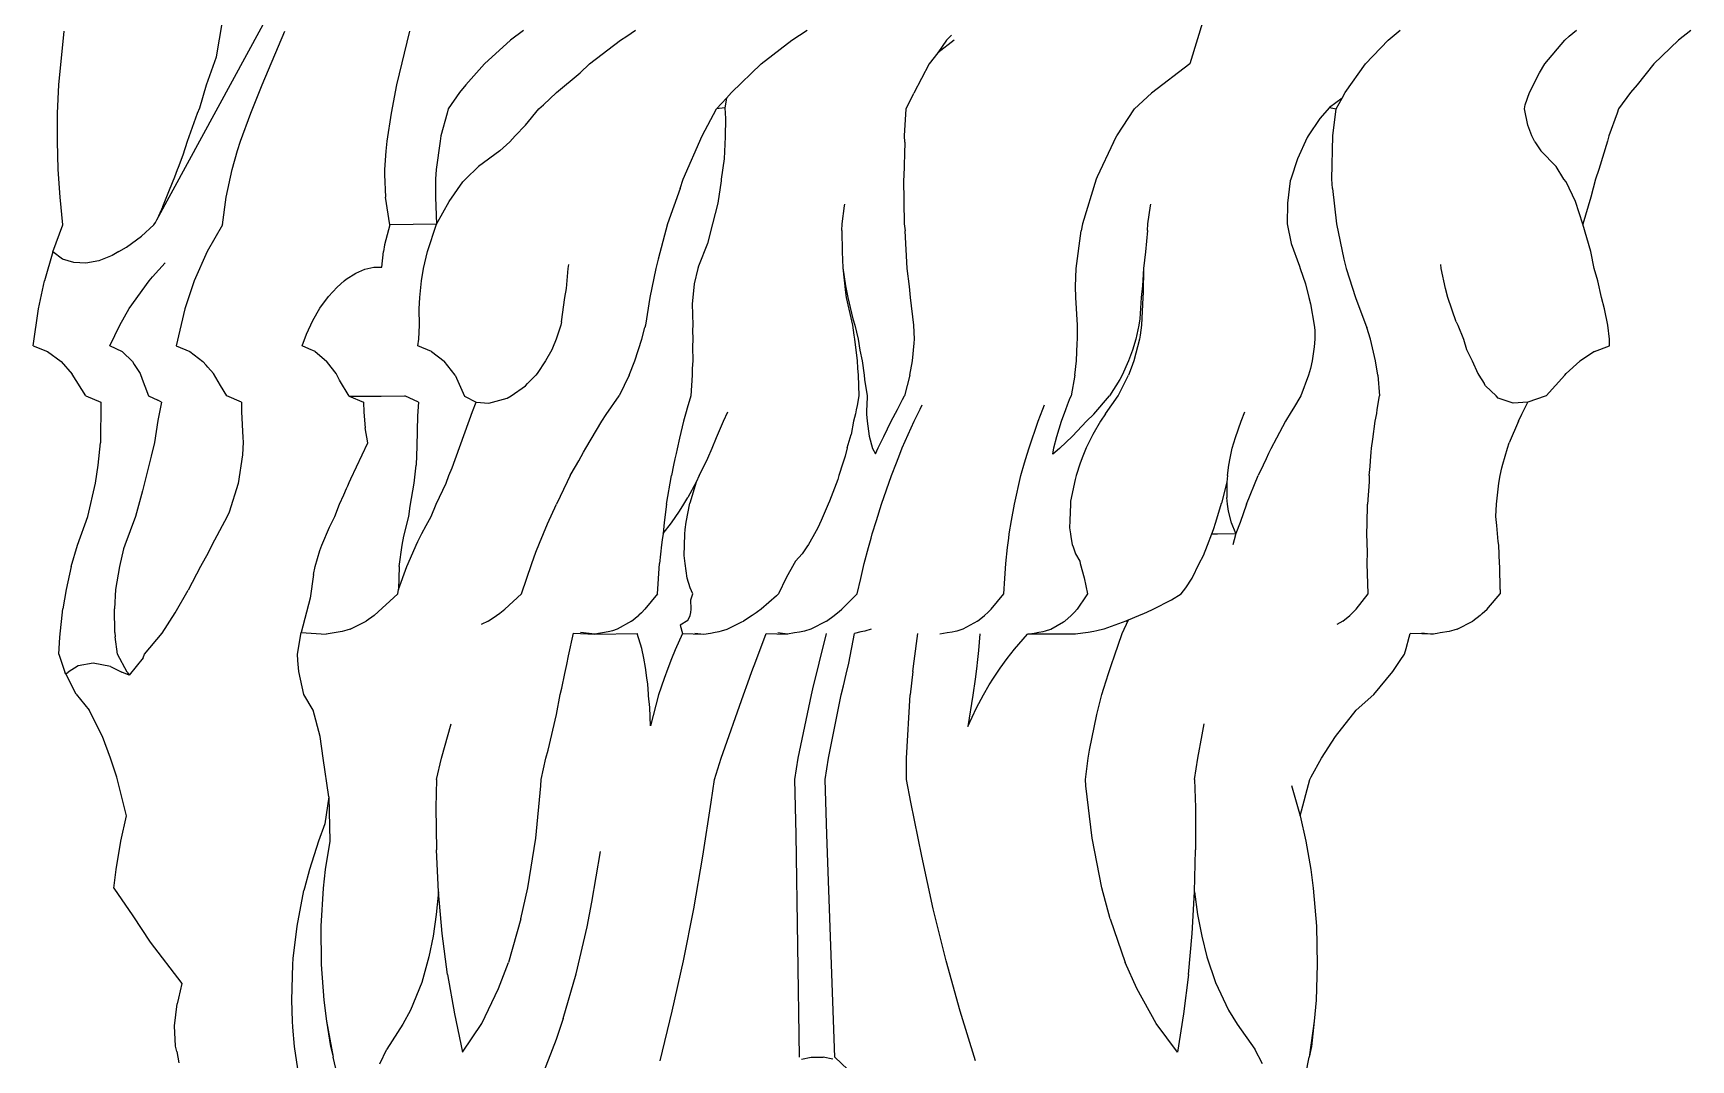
# Model space of a CAD drawing. Extents: x -1563 to 1637, y -685 to 815.
# Drawn here: x -1163.3 to -1078.6, y -58.3 to -5.8 of the extents above; entities that cross this region are included whole.
import ezdxf

# ---------------------------------------------------------------- set-up
doc = ezdxf.new("R2010")
doc.units = 0
doc.header["$MEASUREMENT"] = 0
doc.layers.get('0').update_dxf_attribs({"linetype": 'CONTINUOUS'})

msp = doc.modelspace()

# ---------------------------------------------------------------- linework, layer by layer
at = {"color": 22}
for p, q in [((-1101.8, 0.547), (-1104.249, -7.395)), ((-1157.023, -15.362), (-1150.849, -4.029)), ((-1153.974, -7.045), (-1153.528, -4.439)), ((-1162.027, -8.475), (-1161.762, -5.724)), ((-1151.642, -8.475), (-1150.484, -5.724)), ((-1144.106, -5.724), (-1144.778, -8.475)), ((-1138.29, -5.702), (-1138.946, -6.182)), ((-1133.013, -5.983), (-1132.566, -5.68)), ((-1124.575, -6.182), (-1123.789, -5.68)), ((-1094.106, -6.182), (-1093.492, -5.68)), ((-1084.857, -5.983), (-1084.496, -5.68)), ((-1078.646, -5.702), (-1079.271, -6.182)), ((-1138.946, -6.182), (-1140.289, -7.395)), ((-1134.908, -7.395), (-1133.325, -6.182)), ((-1133.325, -6.182), (-1133.013, -5.983)), ((-1126.138, -7.395), (-1124.575, -6.182)), ((-1116.67, -6.182), (-1117.125, -6.829)), ((-1116.281, -6.182), (-1117.125, -6.829)), ((-1116.429, -5.936), (-1116.67, -6.182)), ((-1095.261, -7.395), (-1094.106, -6.182)), ((-1086.105, -7.395), (-1085.078, -6.182)), ((-1085.078, -6.182), (-1084.857, -5.983)), ((-1079.271, -6.182), (-1080.53, -7.395)), ((-1154.48, -8.475), (-1153.974, -7.045)), ((-1140.289, -7.395), (-1141.233, -8.475)), ((-1135.4, -7.856), (-1134.908, -7.395)), ((-1127.667, -8.87), (-1126.138, -7.395)), ((-1117.563, -7.395), (-1118.348, -8.889)), ((-1117.125, -6.829), (-1117.563, -7.395)), ((-1104.249, -7.395), (-1106.203, -8.889)), ((-1096.307, -8.87), (-1095.261, -7.395)), ((-1086.386, -7.856), (-1086.105, -7.395)), ((-1080.53, -7.395), (-1081.392, -8.475)), ((-1136.601, -8.87), (-1135.4, -7.856)), ((-1086.881, -8.87), (-1086.386, -7.856)), ((-1162.089, -9.91), (-1162.027, -8.475)), ((-1154.831, -9.638), (-1154.48, -8.475)), ((-1152.22, -9.91), (-1151.642, -8.475)), ((-1144.778, -8.475), (-1145.05, -9.91)), ((-1141.557, -8.87), (-1142.134, -9.7)), ((-1141.233, -8.475), (-1141.557, -8.87)), ((-1137.258, -9.491), (-1136.601, -8.87)), ((-1128.429, -9.7), (-1127.92, -9.151)), ((-1127.92, -9.151), (-1128.004, -9.654)), ((-1127.92, -9.151), (-1127.667, -8.87)), ((-1118.733, -9.7), (-1118.348, -8.889)), ((-1107.077, -9.7), (-1106.203, -8.889)), ((-1096.469, -9.151), (-1097.112, -9.624)), ((-1096.767, -9.7), (-1096.469, -9.151)), ((-1096.469, -9.151), (-1096.307, -8.87)), ((-1087.104, -9.491), (-1086.881, -8.87)), ((-1081.73, -8.87), (-1082.336, -9.7)), ((-1081.392, -8.475), (-1081.73, -8.87)), ((-1162.1, -11.35), (-1162.089, -9.91)), ((-1155.448, -11.35), (-1154.937, -9.91)), ((-1154.937, -9.91), (-1154.831, -9.638)), ((-1152.747, -11.35), (-1152.22, -9.91)), ((-1145.05, -9.91), (-1145.271, -11.35)), ((-1142.196, -9.91), (-1142.504, -11.083)), ((-1142.134, -9.7), (-1142.196, -9.91)), ((-1138.179, -10.529), (-1137.51, -9.7)), ((-1137.51, -9.7), (-1137.258, -9.491)), ((-1129.161, -11.083), (-1128.429, -9.7)), ((-1128.004, -9.654), (-1128.429, -9.7)), ((-1128.004, -9.654), (-1127.963, -10.199)), ((-1118.817, -11.083), (-1118.733, -9.7)), ((-1107.968, -11.083), (-1107.077, -9.7)), ((-1097.112, -9.624), (-1097.608, -10.199)), ((-1097.112, -9.624), (-1096.767, -9.7)), ((-1096.934, -11.083), (-1096.767, -9.7)), ((-1087.148, -9.7), (-1087.104, -9.491)), ((-1086.982, -10.529), (-1087.148, -9.7)), ((-1082.404, -9.91), (-1082.832, -11.083)), ((-1082.336, -9.7), (-1082.404, -9.91)), ((-1138.722, -11.083), (-1138.179, -10.529)), ((-1127.963, -10.199), (-1127.977, -11.126)), ((-1097.608, -10.199), (-1098.203, -11.083)), ((-1086.771, -11.083), (-1086.982, -10.529)), ((-1162.058, -12.789), (-1162.1, -11.35)), ((-1155.671, -12.05), (-1155.448, -11.35)), ((-1153.174, -12.789), (-1152.903, -11.824)), ((-1152.903, -11.824), (-1152.747, -11.35)), ((-1145.33, -11.852), (-1145.384, -12.789)), ((-1145.271, -11.35), (-1145.33, -11.852)), ((-1142.549, -11.35), (-1142.742, -12.789)), ((-1142.504, -11.083), (-1142.549, -11.35)), ((-1139.498, -11.842), (-1140.589, -12.635)), ((-1138.994, -11.389), (-1139.498, -11.842)), ((-1138.994, -11.389), (-1138.722, -11.083)), ((-1130.122, -13.283), (-1129.161, -11.083)), ((-1127.977, -11.126), (-1128.031, -12.249)), ((-1118.806, -11.402), (-1118.86, -13.168)), ((-1118.806, -11.402), (-1118.817, -11.083)), ((-1108.142, -11.402), (-1108.981, -13.168)), ((-1108.142, -11.402), (-1107.968, -11.083)), ((-1098.253, -11.17), (-1098.736, -12.249)), ((-1098.203, -11.083), (-1098.253, -11.17)), ((-1096.994, -13.283), (-1096.934, -11.083)), ((-1086.625, -11.389), (-1086.771, -11.083)), ((-1086.625, -11.389), (-1086.304, -11.842)), ((-1086.304, -11.842), (-1085.525, -12.635)), ((-1082.905, -11.35), (-1083.352, -12.789)), ((-1082.832, -11.083), (-1082.905, -11.35)), ((-1155.965, -12.789), (-1155.921, -12.679)), ((-1155.921, -12.679), (-1155.671, -12.05)), ((-1141.252, -13.283), (-1140.589, -12.635)), ((-1128.031, -12.249), (-1128.192, -13.283)), ((-1098.736, -12.249), (-1099.086, -13.283)), ((-1085.129, -13.283), (-1085.525, -12.635)), ((-1161.964, -14.218), (-1162.058, -12.789)), ((-1156.375, -13.83), (-1156.102, -13.17)), ((-1156.102, -13.17), (-1155.965, -12.789)), ((-1153.477, -14.218), (-1153.174, -12.789)), ((-1145.384, -12.789), (-1145.39, -13.049)), ((-1145.39, -13.049), (-1145.337, -14.218)), ((-1142.742, -12.789), (-1142.791, -13.283)), ((-1142.791, -13.283), (-1142.791, -14.218)), ((-1142.091, -14.439), (-1141.391, -13.434)), ((-1141.391, -13.434), (-1141.252, -13.283)), ((-1130.281, -13.763), (-1130.122, -13.283)), ((-1128.197, -13.383), (-1128.366, -14.518)), ((-1128.192, -13.283), (-1128.197, -13.383)), ((-1118.86, -13.168), (-1118.87, -13.283)), ((-1118.87, -13.283), (-1118.833, -15.565)), ((-1109.028, -13.283), (-1109.724, -15.565)), ((-1108.981, -13.168), (-1109.028, -13.283)), ((-1099.109, -13.383), (-1099.253, -14.518)), ((-1099.086, -13.283), (-1099.109, -13.383)), ((-1096.956, -13.763), (-1096.994, -13.283)), ((-1085.021, -13.434), (-1085.129, -13.283)), ((-1084.542, -14.439), (-1085.021, -13.434)), ((-1083.525, -13.283), (-1083.758, -14.218)), ((-1083.352, -12.789), (-1083.525, -13.283)), ((-1161.819, -15.631), (-1161.964, -14.218)), ((-1156.709, -14.683), (-1156.548, -14.254)), ((-1156.548, -14.254), (-1156.375, -13.83)), ((-1153.663, -15.631), (-1153.477, -14.218)), ((-1145.123, -15.631), (-1145.337, -14.218)), ((-1142.791, -14.218), (-1142.726, -15.587)), ((-1130.281, -13.763), (-1130.93, -15.565)), ((-1096.956, -13.763), (-1096.758, -15.565)), ((-1083.758, -14.218), (-1084.163, -15.587)), ((-1156.709, -14.683), (-1157.023, -15.362)), ((-1142.726, -15.587), (-1142.091, -14.439)), ((-1128.366, -14.518), (-1128.627, -15.581)), ((-1122.007, -15.565), (-1121.889, -14.648)), ((-1121.889, -14.648), (-1121.878, -14.564)), ((-1106.392, -15.565), (-1106.255, -14.648)), ((-1106.255, -14.648), (-1106.243, -14.564)), ((-1099.253, -14.518), (-1099.271, -15.581)), ((-1084.163, -15.587), (-1084.542, -14.439)), ((-1162.338, -17.009), (-1161.819, -15.631)), ((-1157.799, -16.197), (-1157.169, -15.631)), ((-1157.169, -15.631), (-1157.086, -15.5)), ((-1157.086, -15.5), (-1157.023, -15.362)), ((-1153.663, -15.631), (-1154.442, -16.989)), ((-1145.123, -15.631), (-1145.385, -16.65)), ((-1142.726, -15.587), (-1145.123, -15.631)), ((-1143.188, -16.989), (-1142.726, -15.587)), ((-1130.93, -15.565), (-1131.4, -17.373)), ((-1128.627, -15.581), (-1128.887, -16.571)), ((-1122.018, -15.92), (-1122.007, -15.565)), ((-1122.018, -15.92), (-1122.001, -17.005)), ((-1118.833, -15.565), (-1118.791, -15.924)), ((-1118.688, -17.848), (-1118.791, -15.924)), ((-1110.049, -17.848), (-1109.795, -15.924)), ((-1109.724, -15.565), (-1109.795, -15.924)), ((-1106.408, -15.92), (-1106.506, -17.005)), ((-1106.408, -15.92), (-1106.392, -15.565)), ((-1099.271, -15.581), (-1099.062, -16.571)), ((-1096.758, -15.565), (-1096.377, -17.373)), ((-1083.753, -16.989), (-1084.163, -15.587)), ((-1158.968, -16.989), (-1158.567, -16.762)), ((-1158.567, -16.762), (-1157.799, -16.197)), ((-1145.385, -16.65), (-1145.447, -16.989)), ((-1128.887, -16.571), (-1129.354, -17.734)), ((-1099.062, -16.571), (-1098.635, -17.734)), ((-1162.338, -17.009), (-1162.761, -18.49)), ((-1161.838, -17.371), (-1162.338, -17.009)), ((-1161.268, -17.553), (-1161.838, -17.371)), ((-1160.649, -17.585), (-1161.268, -17.553)), ((-1159.988, -17.462), (-1160.649, -17.585)), ((-1159.298, -17.186), (-1159.988, -17.462)), ((-1158.968, -16.989), (-1159.298, -17.186)), ((-1157.251, -18.28), (-1156.604, -17.558)), ((-1154.442, -16.989), (-1155.113, -18.49)), ((-1146.392, -17.888), (-1145.943, -17.784)), ((-1145.943, -17.784), (-1145.523, -17.785)), ((-1145.523, -17.785), (-1145.447, -16.989)), ((-1143.398, -17.848), (-1143.188, -16.989)), ((-1136.004, -17.848), (-1135.97, -17.645)), ((-1131.4, -17.373), (-1131.535, -17.848)), ((-1129.354, -17.734), (-1129.389, -17.848)), ((-1122.001, -17.005), (-1121.968, -17.816)), ((-1106.506, -17.005), (-1106.613, -17.848)), ((-1098.635, -17.734), (-1098.605, -17.848)), ((-1096.377, -17.373), (-1096.262, -17.848)), ((-1091.401, -17.848), (-1091.425, -17.645)), ((-1083.577, -17.848), (-1083.753, -16.989)), ((-1163.067, -19.911), (-1162.761, -18.49)), ((-1158.428, -19.893), (-1157.418, -18.49)), ((-1157.418, -18.49), (-1157.251, -18.28)), ((-1155.113, -18.49), (-1155.597, -19.911)), ((-1147.804, -18.804), (-1147.447, -18.49)), ((-1147.447, -18.49), (-1147.341, -18.402)), ((-1147.341, -18.402), (-1146.86, -18.096)), ((-1146.86, -18.096), (-1146.392, -17.888)), ((-1143.582, -19.331), (-1143.503, -18.49)), ((-1143.503, -18.49), (-1143.398, -17.848)), ((-1136.097, -18.879), (-1136.004, -17.848)), ((-1131.535, -17.848), (-1131.834, -19.331)), ((-1129.389, -17.848), (-1129.563, -18.643)), ((-1121.968, -17.816), (-1121.835, -18.746)), ((-1121.968, -17.816), (-1121.841, -19.076)), ((-1118.558, -18.776), (-1118.688, -17.848)), ((-1110.087, -18.776), (-1110.049, -17.848)), ((-1106.613, -17.848), (-1106.668, -18.746)), ((-1106.613, -17.848), (-1106.629, -19.076)), ((-1098.605, -17.848), (-1098.327, -18.643)), ((-1096.262, -17.848), (-1095.774, -19.331)), ((-1091.189, -18.879), (-1091.401, -17.848)), ((-1083.39, -18.49), (-1083.577, -17.848)), ((-1083.206, -19.331), (-1083.39, -18.49)), ((-1148.696, -19.887), (-1148.251, -19.294)), ((-1148.251, -19.294), (-1147.804, -18.804)), ((-1143.613, -19.911), (-1143.582, -19.331)), ((-1136.339, -20.58), (-1136.174, -19.331)), ((-1136.174, -19.331), (-1136.097, -18.879)), ((-1131.834, -19.331), (-1132.059, -20.752)), ((-1129.642, -19.331), (-1129.666, -19.654)), ((-1129.563, -18.643), (-1129.642, -19.331)), ((-1121.841, -19.076), (-1121.797, -19.331)), ((-1121.835, -18.746), (-1121.72, -19.331)), ((-1121.797, -19.331), (-1121.487, -20.752)), ((-1121.72, -19.331), (-1121.456, -20.433)), ((-1118.514, -19.331), (-1118.558, -18.776)), ((-1118.337, -20.752), (-1118.514, -19.331)), ((-1110.075, -19.331), (-1110.087, -18.776)), ((-1109.979, -20.752), (-1110.075, -19.331)), ((-1106.733, -19.331), (-1106.806, -20.433)), ((-1106.668, -18.746), (-1106.733, -19.331)), ((-1106.652, -19.331), (-1106.715, -20.752)), ((-1106.629, -19.076), (-1106.652, -19.331)), ((-1098.327, -18.643), (-1098.165, -19.331)), ((-1098.165, -19.331), (-1098.074, -19.654)), ((-1095.774, -19.331), (-1095.245, -20.752)), ((-1091.054, -19.331), (-1091.189, -18.879)), ((-1090.629, -20.58), (-1091.054, -19.331)), ((-1083.053, -19.911), (-1083.206, -19.331)), ((-1163.341, -21.813), (-1163.067, -19.911)), ((-1158.908, -20.743), (-1158.428, -19.893)), ((-1155.597, -19.911), (-1156.042, -21.813)), ((-1149.045, -20.504), (-1148.696, -19.887)), ((-1143.599, -20.752), (-1143.613, -19.911)), ((-1129.666, -19.654), (-1129.639, -20.752)), ((-1098.074, -19.654), (-1097.887, -20.752)), ((-1082.892, -20.752), (-1083.053, -19.911)), ((-1159.43, -21.813), (-1158.908, -20.743)), ((-1149.37, -21.205), (-1149.045, -20.504)), ((-1143.643, -21.473), (-1143.599, -20.752)), ((-1136.384, -20.752), (-1136.623, -21.473)), ((-1136.339, -20.58), (-1136.384, -20.752)), ((-1132.241, -21.473), (-1132.088, -20.877)), ((-1132.059, -20.752), (-1132.088, -20.877)), ((-1129.639, -20.752), (-1129.652, -21.011)), ((-1129.652, -21.011), (-1129.639, -21.473)), ((-1121.487, -20.752), (-1121.414, -21.267)), ((-1121.456, -20.433), (-1121.359, -20.752)), ((-1121.359, -20.752), (-1121.195, -21.473)), ((-1118.313, -21.473), (-1118.337, -20.752)), ((-1109.987, -21.473), (-1109.979, -20.752)), ((-1106.849, -20.752), (-1107.004, -21.473)), ((-1106.806, -20.433), (-1106.849, -20.752)), ((-1106.715, -20.752), (-1106.779, -21.267)), ((-1097.887, -20.752), (-1097.864, -21.011)), ((-1097.864, -21.011), (-1097.861, -21.473)), ((-1095.245, -20.752), (-1095.208, -20.877)), ((-1095.017, -21.473), (-1095.208, -20.877)), ((-1090.629, -20.58), (-1090.546, -20.752)), ((-1090.546, -20.752), (-1090.26, -21.473)), ((-1082.81, -21.473), (-1082.892, -20.752)), ((-1163.341, -21.813), (-1162.612, -22.09)), ((-1158.78, -22.108), (-1159.43, -21.813)), ((-1156.042, -21.813), (-1155.334, -22.09)), ((-1149.6, -21.813), (-1149.37, -21.205)), ((-1149.264, -21.956), (-1149.6, -21.813)), ((-1148.939, -22.09), (-1149.264, -21.956)), ((-1143.689, -21.813), (-1143.643, -21.473)), ((-1142.986, -22.09), (-1143.689, -21.813)), ((-1136.84, -22.016), (-1137.163, -22.572)), ((-1136.807, -21.927), (-1136.84, -22.016)), ((-1136.623, -21.473), (-1136.807, -21.927)), ((-1132.603, -22.572), (-1132.241, -21.473)), ((-1129.639, -21.473), (-1129.656, -21.849)), ((-1129.656, -21.849), (-1129.641, -22.572)), ((-1121.414, -21.267), (-1121.373, -21.473)), ((-1121.373, -21.473), (-1121.241, -22.572)), ((-1121.195, -21.473), (-1121.111, -22.036)), ((-1118.417, -22.572), (-1118.322, -21.67)), ((-1118.322, -21.67), (-1118.313, -21.473)), ((-1110.033, -22.572), (-1110.006, -21.67)), ((-1110.006, -21.67), (-1109.987, -21.473)), ((-1107.004, -21.473), (-1107.171, -22.036)), ((-1106.817, -21.473), (-1107.107, -22.572)), ((-1106.779, -21.267), (-1106.817, -21.473)), ((-1097.89, -21.849), (-1097.995, -22.572)), ((-1097.861, -21.473), (-1097.89, -21.849)), ((-1094.755, -22.572), (-1095.017, -21.473)), ((-1090.26, -21.473), (-1090.1, -21.986)), ((-1090.1, -21.986), (-1089.811, -22.572)), ((-1083.569, -22.09), (-1082.799, -21.813)), ((-1082.799, -21.813), (-1082.81, -21.473)), ((-1162.612, -22.09), (-1161.911, -22.615)), ((-1161.911, -22.615), (-1161.344, -23.247)), ((-1158.27, -22.606), (-1158.78, -22.108)), ((-1158.27, -22.606), (-1158.18, -22.756)), ((-1158.18, -22.756), (-1157.875, -23.227)), ((-1155.334, -22.09), (-1154.665, -22.599)), ((-1154.495, -22.793), (-1154.665, -22.599)), ((-1154.41, -22.898), (-1154.495, -22.793)), ((-1148.939, -22.09), (-1148.346, -22.596)), ((-1148.235, -22.743), (-1148.346, -22.596)), ((-1147.929, -23.132), (-1148.235, -22.743)), ((-1142.986, -22.09), (-1142.335, -22.589)), ((-1141.787, -23.299), (-1142.335, -22.589)), ((-1137.163, -22.572), (-1137.597, -23.22)), ((-1132.896, -23.299), (-1132.603, -22.572)), ((-1129.641, -22.572), (-1129.662, -22.962)), ((-1121.241, -22.572), (-1121.224, -22.952)), ((-1121.111, -22.036), (-1120.99, -22.572)), ((-1120.99, -22.572), (-1120.883, -23.299)), ((-1118.549, -23.299), (-1118.417, -22.572)), ((-1110.111, -23.299), (-1110.033, -22.572)), ((-1107.37, -22.572), (-1107.697, -23.299)), ((-1107.171, -22.036), (-1107.37, -22.572)), ((-1107.107, -22.572), (-1107.238, -22.952)), ((-1097.995, -22.572), (-1098.083, -22.962)), ((-1094.639, -23.299), (-1094.755, -22.572)), ((-1089.811, -22.572), (-1089.523, -23.22)), ((-1085.009, -23.212), (-1084.314, -22.589)), ((-1083.569, -22.09), (-1084.314, -22.589)), ((-1160.647, -24.354), (-1161.344, -23.247)), ((-1157.875, -23.227), (-1157.772, -23.515)), ((-1157.772, -23.515), (-1157.641, -23.87)), ((-1154.127, -23.226), (-1154.41, -22.898)), ((-1153.771, -23.835), (-1154.127, -23.226)), ((-1147.857, -23.224), (-1147.929, -23.132)), ((-1147.689, -23.555), (-1147.857, -23.224)), ((-1147.197, -24.371), (-1147.689, -23.555)), ((-1141.787, -23.299), (-1141.299, -24.37)), ((-1137.665, -23.299), (-1138.083, -23.732)), ((-1137.597, -23.22), (-1137.665, -23.299)), ((-1132.896, -23.299), (-1133.4, -24.356)), ((-1129.662, -23.299), (-1129.743, -24.356)), ((-1129.662, -22.962), (-1129.662, -23.299)), ((-1121.224, -22.952), (-1121.185, -23.299)), ((-1121.185, -23.299), (-1121.152, -24.356)), ((-1120.883, -23.299), (-1120.867, -23.526)), ((-1120.867, -23.526), (-1120.723, -24.356)), ((-1118.549, -23.299), (-1118.824, -24.356)), ((-1110.111, -23.299), (-1110.31, -24.356)), ((-1107.818, -23.526), (-1108.346, -24.356)), ((-1107.897, -24.356), (-1107.38, -23.299)), ((-1107.697, -23.299), (-1107.818, -23.526)), ((-1107.238, -22.952), (-1107.38, -23.299)), ((-1098.177, -23.299), (-1098.565, -24.356)), ((-1098.083, -22.962), (-1098.177, -23.299)), ((-1094.639, -23.299), (-1094.557, -24.356)), ((-1089.523, -23.22), (-1089.472, -23.299)), ((-1089.472, -23.299), (-1089.213, -23.732)), ((-1086.035, -24.356), (-1085.084, -23.299)), ((-1085.084, -23.299), (-1085.009, -23.212)), ((-1160.647, -24.354), (-1159.884, -24.687)), ((-1157.641, -23.87), (-1157.453, -24.358)), ((-1157.453, -24.358), (-1156.979, -24.59)), ((-1153.437, -24.362), (-1153.771, -23.835)), ((-1152.689, -24.687), (-1153.437, -24.362)), ((-1147.197, -24.371), (-1146.466, -24.687)), ((-1147.197, -24.371), (-1145.555, -24.381)), ((-1145.555, -24.381), (-1144.354, -24.369)), ((-1143.657, -24.687), (-1144.354, -24.369)), ((-1141.299, -24.37), (-1140.71, -24.687)), ((-1140.059, -24.741), (-1139.121, -24.476)), ((-1139.121, -24.476), (-1138.924, -24.356)), ((-1138.924, -24.356), (-1138.193, -23.846)), ((-1138.193, -23.846), (-1138.083, -23.732)), ((-1134.061, -25.317), (-1133.4, -24.356)), ((-1129.743, -24.356), (-1129.926, -24.995)), ((-1121.152, -24.356), (-1121.248, -24.862)), ((-1120.723, -24.356), (-1120.747, -24.854)), ((-1119.066, -24.829), (-1118.919, -24.553)), ((-1118.919, -24.553), (-1118.824, -24.356)), ((-1110.492, -24.829), (-1110.392, -24.553)), ((-1110.392, -24.553), (-1110.31, -24.356)), ((-1109.156, -25.295), (-1108.346, -24.356)), ((-1108.556, -25.277), (-1107.897, -24.356)), ((-1098.565, -24.356), (-1098.95, -24.995)), ((-1094.665, -25.057), (-1094.557, -24.356)), ((-1089.145, -23.846), (-1089.213, -23.732)), ((-1088.585, -24.356), (-1089.145, -23.846)), ((-1088.482, -24.476), (-1088.585, -24.356)), ((-1087.718, -24.741), (-1088.482, -24.476)), ((-1086.088, -24.377), (-1086.977, -24.687)), ((-1086.035, -24.356), (-1086.088, -24.377)), ((-1159.884, -24.687), (-1159.902, -26.756)), ((-1156.775, -24.687), (-1156.979, -24.59)), ((-1156.775, -24.687), (-1156.971, -25.628)), ((-1152.689, -24.687), (-1152.699, -25.182)), ((-1152.699, -25.182), (-1152.63, -26.497)), ((-1146.466, -24.687), (-1146.452, -25.197)), ((-1146.452, -25.197), (-1146.377, -26.001)), ((-1143.699, -25.38), (-1143.732, -26.928)), ((-1143.657, -24.687), (-1143.699, -25.38)), ((-1141.938, -28.048), (-1140.891, -25.166)), ((-1140.891, -25.166), (-1140.71, -24.687)), ((-1140.71, -24.687), (-1140.059, -24.741)), ((-1134.287, -25.663), (-1134.061, -25.317)), ((-1129.978, -25.177), (-1130.117, -25.663)), ((-1129.926, -24.995), (-1129.978, -25.177)), ((-1128.073, -25.663), (-1127.843, -25.178)), ((-1121.325, -25.277), (-1121.421, -25.663)), ((-1121.288, -25.08), (-1121.325, -25.277)), ((-1121.248, -24.862), (-1121.288, -25.08)), ((-1120.757, -25.074), (-1120.767, -25.295)), ((-1120.767, -25.295), (-1120.733, -25.663)), ((-1120.747, -24.854), (-1120.757, -25.074)), ((-1119.505, -25.663), (-1119.186, -25.057)), ((-1119.186, -25.057), (-1119.066, -24.829)), ((-1118.332, -25.663), (-1118.024, -25.044)), ((-1118.024, -25.044), (-1117.912, -24.82)), ((-1111.99, -25.663), (-1111.748, -25.044)), ((-1111.748, -25.044), (-1111.661, -24.82)), ((-1110.793, -25.663), (-1110.574, -25.057)), ((-1110.574, -25.057), (-1110.492, -24.829)), ((-1109.156, -25.295), (-1109.523, -25.663)), ((-1108.556, -25.277), (-1108.806, -25.663)), ((-1101.624, -25.663), (-1101.433, -25.178)), ((-1099.059, -25.177), (-1099.35, -25.663)), ((-1098.95, -24.995), (-1099.059, -25.177)), ((-1094.77, -25.663), (-1094.697, -25.27)), ((-1094.697, -25.27), (-1094.665, -25.057)), ((-1086.977, -24.687), (-1087.718, -24.741)), ((-1087.45, -25.663), (-1087.275, -25.302)), ((-1087.275, -25.302), (-1087.21, -25.166)), ((-1087.21, -25.166), (-1086.977, -24.687)), ((-1156.971, -25.628), (-1157.143, -26.745)), ((-1146.249, -26.766), (-1146.377, -26.001)), ((-1134.834, -26.57), (-1134.287, -25.663)), ((-1130.117, -25.663), (-1130.32, -26.516)), ((-1128.423, -26.493), (-1128.073, -25.663)), ((-1121.421, -25.663), (-1121.555, -26.345)), ((-1120.733, -25.663), (-1120.625, -26.428)), ((-1119.873, -26.442), (-1119.505, -25.663)), ((-1118.934, -27.025), (-1118.332, -25.663)), ((-1112.453, -27.025), (-1111.99, -25.663)), ((-1111.031, -26.442), (-1110.793, -25.663)), ((-1109.523, -25.663), (-1110.242, -26.428)), ((-1108.806, -25.663), (-1109.208, -26.345)), ((-1101.904, -26.493), (-1101.624, -25.663)), ((-1099.35, -25.663), (-1099.813, -26.516)), ((-1094.895, -26.57), (-1094.77, -25.663)), ((-1087.45, -25.663), (-1087.921, -26.756)), ((-1160.012, -27.898), (-1159.902, -26.756)), ((-1157.143, -26.745), (-1157.311, -27.449)), ((-1152.619, -26.725), (-1152.639, -27.377)), ((-1152.63, -26.497), (-1152.619, -26.725)), ((-1147.112, -28.603), (-1146.249, -26.766)), ((-1143.732, -26.928), (-1143.779, -27.898)), ((-1135.226, -27.241), (-1135.11, -27.033)), ((-1135.11, -27.033), (-1134.834, -26.57)), ((-1130.445, -27.062), (-1130.493, -27.307)), ((-1130.32, -26.516), (-1130.445, -27.062)), ((-1128.876, -27.541), (-1128.646, -27.034)), ((-1128.646, -27.034), (-1128.423, -26.493)), ((-1121.753, -27.025), (-1121.852, -27.44)), ((-1121.753, -27.025), (-1121.555, -26.345)), ((-1120.625, -26.428), (-1120.45, -27.052)), ((-1120.45, -27.052), (-1120.306, -27.33)), ((-1120.306, -27.33), (-1120.162, -27.025)), ((-1120.162, -27.025), (-1119.873, -26.442)), ((-1119.058, -27.348), (-1118.934, -27.025)), ((-1112.55, -27.348), (-1112.453, -27.025)), ((-1111.25, -27.344), (-1111.188, -27.025)), ((-1110.907, -27.052), (-1111.25, -27.344)), ((-1111.188, -27.025), (-1111.031, -26.442)), ((-1110.242, -26.428), (-1110.907, -27.052)), ((-1109.536, -27.025), (-1109.714, -27.44)), ((-1109.208, -26.345), (-1109.536, -27.025)), ((-1102.182, -27.541), (-1102.081, -27.034)), ((-1102.081, -27.034), (-1101.904, -26.493)), ((-1100.103, -27.062), (-1100.223, -27.307)), ((-1099.813, -26.516), (-1100.103, -27.062)), ((-1094.972, -27.241), (-1094.954, -27.033)), ((-1094.954, -27.033), (-1094.895, -26.57)), ((-1088.133, -27.443), (-1088.013, -27.031)), ((-1088.013, -27.031), (-1087.921, -26.756)), ((-1160.15, -28.819), (-1160.012, -27.898)), ((-1157.311, -27.449), (-1157.75, -29.212)), ((-1152.639, -27.377), (-1152.861, -28.834)), ((-1143.869, -28.819), (-1143.779, -27.898)), ((-1135.636, -27.971), (-1135.469, -27.674)), ((-1135.469, -27.674), (-1135.226, -27.241)), ((-1130.622, -27.908), (-1130.733, -28.438)), ((-1130.55, -27.575), (-1130.622, -27.908)), ((-1130.493, -27.307), (-1130.55, -27.575)), ((-1129.312, -28.438), (-1129.044, -27.911)), ((-1129.044, -27.911), (-1128.876, -27.541)), ((-1121.97, -27.802), (-1122.178, -28.438)), ((-1121.852, -27.44), (-1121.97, -27.802)), ((-1119.491, -28.438), (-1119.229, -27.784)), ((-1119.229, -27.784), (-1119.058, -27.348)), ((-1112.87, -28.438), (-1112.685, -27.784)), ((-1112.685, -27.784), (-1112.55, -27.348)), ((-1109.841, -27.802), (-1110.051, -28.438)), ((-1109.714, -27.44), (-1109.841, -27.802)), ((-1102.321, -28.438), (-1102.255, -27.911)), ((-1102.255, -27.911), (-1102.182, -27.541)), ((-1100.504, -27.908), (-1100.748, -28.438)), ((-1100.348, -27.575), (-1100.504, -27.908)), ((-1100.223, -27.307), (-1100.348, -27.575)), ((-1095.035, -27.971), (-1095.009, -27.674)), ((-1095.009, -27.674), (-1094.972, -27.241)), ((-1088.301, -28.048), (-1088.253, -27.855)), ((-1088.253, -27.855), (-1088.133, -27.443)), ((-1147.268, -28.958), (-1147.197, -28.796)), ((-1147.197, -28.796), (-1147.112, -28.603)), ((-1142.246, -28.819), (-1142.102, -28.438)), ((-1142.102, -28.438), (-1141.938, -28.048)), ((-1136.065, -28.763), (-1136.609, -29.896)), ((-1135.897, -28.438), (-1136.065, -28.763)), ((-1135.897, -28.438), (-1135.636, -27.971)), ((-1130.978, -29.896), (-1130.733, -28.438)), ((-1129.47, -28.773), (-1129.889, -29.552)), ((-1129.47, -28.773), (-1129.798, -29.851)), ((-1129.312, -28.438), (-1129.47, -28.773)), ((-1122.233, -28.631), (-1122.646, -29.749)), ((-1122.178, -28.438), (-1122.233, -28.631)), ((-1120.004, -29.896), (-1119.491, -28.438)), ((-1113.209, -29.896), (-1112.87, -28.438)), ((-1110.107, -28.631), (-1110.337, -29.749)), ((-1110.051, -28.438), (-1110.107, -28.631)), ((-1102.347, -28.773), (-1102.622, -29.851)), ((-1102.321, -28.438), (-1102.347, -28.773)), ((-1102.347, -28.773), (-1102.345, -29.552)), ((-1101.345, -29.896), (-1100.748, -28.438)), ((-1095.084, -28.763), (-1095.163, -29.896)), ((-1095.073, -28.438), (-1095.084, -28.763)), ((-1095.073, -28.438), (-1095.035, -27.971)), ((-1088.464, -28.819), (-1088.392, -28.438)), ((-1088.392, -28.438), (-1088.301, -28.048)), ((-1160.553, -30.53), (-1160.15, -28.819)), ((-1157.75, -29.212), (-1158.107, -30.53)), ((-1152.861, -28.834), (-1153.332, -30.301)), ((-1147.691, -29.898), (-1147.475, -29.418)), ((-1147.475, -29.418), (-1147.333, -29.103)), ((-1147.333, -29.103), (-1147.268, -28.958)), ((-1144.082, -30.006), (-1143.869, -28.819)), ((-1142.743, -29.896), (-1142.246, -28.819)), ((-1130.103, -29.896), (-1129.889, -29.552)), ((-1102.312, -29.896), (-1102.345, -29.552)), ((-1088.568, -29.896), (-1088.464, -28.819)), ((-1153.332, -30.301), (-1153.426, -30.53)), ((-1147.928, -30.53), (-1147.691, -29.898)), ((-1144.15, -30.53), (-1144.082, -30.006)), ((-1143.011, -30.53), (-1142.743, -29.896)), ((-1137.057, -30.908), (-1136.609, -29.896)), ((-1130.978, -29.896), (-1131.099, -30.83)), ((-1130.72, -30.853), (-1130.314, -30.258)), ((-1130.314, -30.258), (-1130.103, -29.896)), ((-1129.969, -30.815), (-1129.798, -29.851)), ((-1122.717, -29.896), (-1123.082, -30.725)), ((-1122.646, -29.749), (-1122.717, -29.896)), ((-1120.255, -30.724), (-1120.004, -29.896)), ((-1113.362, -30.724), (-1113.209, -29.896)), ((-1110.349, -29.896), (-1110.377, -30.725)), ((-1110.337, -29.749), (-1110.349, -29.896)), ((-1102.919, -30.815), (-1102.622, -29.851)), ((-1102.261, -30.258), (-1102.312, -29.896)), ((-1102.11, -30.853), (-1102.261, -30.258)), ((-1101.345, -29.896), (-1101.68, -30.83)), ((-1095.185, -30.908), (-1095.163, -29.896)), ((-1088.601, -30.53), (-1088.568, -29.896)), ((-1161.078, -31.983), (-1160.553, -30.53)), ((-1158.107, -30.53), (-1158.656, -31.983)), ((-1153.426, -30.53), (-1154.204, -31.983)), ((-1148.589, -31.983), (-1148.197, -31.068)), ((-1148.197, -31.068), (-1147.928, -30.53)), ((-1144.398, -31.523), (-1144.15, -30.53)), ((-1143.481, -31.401), (-1143.26, -30.989)), ((-1143.26, -30.989), (-1143.011, -30.53)), ((-1137.273, -31.403), (-1137.057, -30.908)), ((-1131.099, -30.83), (-1131.156, -31.39)), ((-1131.156, -31.39), (-1130.72, -30.853)), ((-1130.047, -31.428), (-1130.035, -31.196)), ((-1130.035, -31.196), (-1129.969, -30.815)), ((-1123.246, -31.103), (-1123.421, -31.404)), ((-1123.082, -30.725), (-1123.246, -31.103)), ((-1120.467, -31.404), (-1120.255, -30.724)), ((-1113.47, -31.404), (-1113.362, -30.724)), ((-1110.377, -30.725), (-1110.389, -31.103)), ((-1110.389, -31.103), (-1110.346, -31.404)), ((-1103.124, -31.414), (-1103.034, -31.196)), ((-1103.034, -31.196), (-1102.919, -30.815)), ((-1101.891, -31.39), (-1102.11, -30.853)), ((-1101.68, -30.83), (-1101.891, -31.39)), ((-1095.192, -31.403), (-1095.185, -30.908)), ((-1088.565, -30.989), (-1088.601, -30.53)), ((-1088.531, -31.401), (-1088.565, -30.989)), ((-1161.399, -33.081), (-1161.078, -31.983)), ((-1158.656, -31.983), (-1158.719, -32.185)), ((-1154.204, -31.983), (-1154.394, -32.39)), ((-1148.693, -32.271), (-1148.589, -31.983)), ((-1144.635, -33.081), (-1144.49, -31.983)), ((-1144.49, -31.983), (-1144.398, -31.523)), ((-1144.189, -32.925), (-1143.776, -31.983)), ((-1143.776, -31.983), (-1143.686, -31.804)), ((-1143.686, -31.804), (-1143.481, -31.401)), ((-1137.655, -32.343), (-1137.471, -31.887)), ((-1137.471, -31.887), (-1137.273, -31.403)), ((-1131.234, -31.972), (-1131.337, -32.925)), ((-1131.206, -31.716), (-1131.234, -31.972)), ((-1131.156, -31.39), (-1131.206, -31.716)), ((-1130.075, -32.516), (-1130.062, -31.987)), ((-1130.062, -31.987), (-1130.047, -31.428)), ((-1123.807, -32.072), (-1124.058, -32.431)), ((-1123.726, -31.958), (-1123.807, -32.072)), ((-1123.512, -31.569), (-1123.726, -31.958)), ((-1123.421, -31.404), (-1123.512, -31.569)), ((-1120.882, -32.925), (-1120.663, -32.114)), ((-1120.663, -32.114), (-1120.53, -31.632)), ((-1120.53, -31.632), (-1120.467, -31.404)), ((-1113.648, -32.925), (-1113.556, -32.114)), ((-1113.556, -32.114), (-1113.498, -31.632)), ((-1113.498, -31.632), (-1113.47, -31.404)), ((-1110.346, -31.404), (-1110.317, -31.569)), ((-1110.317, -31.569), (-1110.248, -31.958)), ((-1110.248, -31.958), (-1110.209, -32.072)), ((-1110.209, -32.072), (-1110.083, -32.431)), ((-1103.547, -32.516), (-1103.346, -31.987)), ((-1103.346, -31.987), (-1103.124, -31.414)), ((-1103.124, -31.414), (-1102.837, -31.414)), ((-1102.837, -31.414), (-1101.891, -31.39)), ((-1101.973, -31.716), (-1102.048, -31.972)), ((-1101.891, -31.39), (-1101.973, -31.716)), ((-1095.183, -31.887), (-1095.192, -31.403)), ((-1095.172, -32.343), (-1095.183, -31.887)), ((-1088.485, -31.804), (-1088.531, -31.401)), ((-1088.464, -31.983), (-1088.485, -31.804)), ((-1088.418, -32.925), (-1088.464, -31.983)), ((-1158.719, -32.185), (-1158.932, -33.081)), ((-1154.394, -32.39), (-1154.799, -33.081)), ((-1148.932, -33.081), (-1148.693, -32.271)), ((-1144.252, -33.081), (-1144.189, -32.925)), ((-1138.39, -34.484), (-1137.87, -32.925)), ((-1137.87, -32.925), (-1137.655, -32.343)), ((-1131.446, -34.484), (-1131.337, -32.925)), ((-1130.03, -32.925), (-1130.075, -32.516)), ((-1129.92, -33.677), (-1130.03, -32.925)), ((-1124.462, -32.925), (-1124.864, -33.655)), ((-1124.398, -32.815), (-1124.462, -32.925)), ((-1124.058, -32.431), (-1124.398, -32.815)), ((-1121.058, -33.698), (-1120.882, -32.925)), ((-1113.703, -33.698), (-1113.648, -32.925)), ((-1110.083, -32.431), (-1109.87, -32.815)), ((-1109.87, -32.815), (-1109.844, -32.925)), ((-1109.844, -32.925), (-1109.643, -33.655)), ((-1104.128, -33.677), (-1103.763, -32.925)), ((-1103.763, -32.925), (-1103.547, -32.516)), ((-1095.179, -32.925), (-1095.172, -32.343)), ((-1095.134, -34.484), (-1095.179, -32.925)), ((-1088.404, -33.081), (-1088.418, -32.925)), ((-1161.399, -33.081), (-1161.66, -34.258)), ((-1158.932, -33.081), (-1159.128, -34.258)), ((-1154.799, -33.081), (-1155.42, -34.283)), ((-1149.024, -33.487), (-1149.192, -34.695)), ((-1149.024, -33.487), (-1148.932, -33.081)), ((-1144.677, -34.258), (-1144.252, -33.081)), ((-1144.635, -33.081), (-1144.677, -34.258)), ((-1129.78, -34.173), (-1129.92, -33.677)), ((-1124.864, -33.655), (-1125.255, -34.484)), ((-1121.248, -34.484), (-1121.058, -33.698)), ((-1113.74, -34.484), (-1113.703, -33.698)), ((-1109.643, -33.655), (-1109.478, -34.484)), ((-1104.44, -34.173), (-1104.128, -33.677)), ((-1088.383, -34.258), (-1088.404, -33.081)), ((-1161.66, -34.258), (-1161.823, -35.246)), ((-1159.128, -34.258), (-1159.18, -35.248)), ((-1156.09, -35.457), (-1155.42, -34.283)), ((-1149.192, -34.695), (-1149.645, -36.448)), ((-1145.922, -35.59), (-1144.71, -34.484)), ((-1144.71, -34.484), (-1144.677, -34.258)), ((-1139.234, -35.256), (-1138.39, -34.484)), ((-1131.446, -34.484), (-1132.081, -35.256)), ((-1129.643, -34.484), (-1129.78, -34.173)), ((-1129.738, -34.788), (-1129.643, -34.484)), ((-1125.367, -34.575), (-1126.153, -35.256)), ((-1125.255, -34.484), (-1125.367, -34.575)), ((-1122.021, -35.256), (-1121.248, -34.484)), ((-1114.391, -35.256), (-1113.74, -34.484)), ((-1109.534, -34.575), (-1110.005, -35.256)), ((-1109.478, -34.484), (-1109.534, -34.575)), ((-1105.184, -34.788), (-1104.689, -34.484)), ((-1104.689, -34.484), (-1104.44, -34.173)), ((-1095.744, -35.256), (-1095.134, -34.484)), ((-1088.979, -35.178), (-1088.391, -34.484)), ((-1088.383, -34.258), (-1088.391, -34.484)), ((-1161.982, -36.69), (-1161.823, -35.246)), ((-1159.166, -36.447), (-1159.18, -35.248)), ((-1156.756, -36.48), (-1156.09, -35.457)), ((-1139.662, -35.59), (-1139.504, -35.468)), ((-1139.504, -35.468), (-1139.234, -35.256)), ((-1132.77, -35.868), (-1132.395, -35.57)), ((-1132.267, -35.443), (-1132.395, -35.57)), ((-1132.081, -35.256), (-1132.267, -35.443)), ((-1129.78, -35.59), (-1129.74, -35.435)), ((-1129.74, -35.435), (-1129.727, -35.256)), ((-1129.727, -35.256), (-1129.738, -34.788)), ((-1126.409, -35.451), (-1126.6, -35.59)), ((-1126.339, -35.395), (-1126.409, -35.451)), ((-1126.153, -35.256), (-1126.339, -35.395)), ((-1122.416, -35.59), (-1122.232, -35.439)), ((-1122.232, -35.439), (-1122.166, -35.379)), ((-1122.166, -35.379), (-1122.021, -35.256)), ((-1114.736, -35.59), (-1114.546, -35.409)), ((-1114.546, -35.409), (-1114.391, -35.256)), ((-1110.137, -35.423), (-1110.302, -35.59)), ((-1110.005, -35.256), (-1110.137, -35.423)), ((-1106.846, -35.59), (-1106.557, -35.46)), ((-1106.557, -35.46), (-1106.449, -35.409)), ((-1106.449, -35.409), (-1106.115, -35.256)), ((-1106.115, -35.256), (-1105.184, -34.788)), ((-1096.074, -35.59), (-1095.952, -35.468)), ((-1095.952, -35.468), (-1095.744, -35.256)), ((-1089.414, -35.59), (-1089.301, -35.489)), ((-1089.301, -35.489), (-1089.047, -35.256)), ((-1089.047, -35.256), (-1088.979, -35.178)), ((-1147.55, -36.41), (-1148.363, -36.531)), ((-1147.32, -36.336), (-1147.55, -36.41)), ((-1147.141, -36.281), (-1147.32, -36.336)), ((-1147.141, -36.281), (-1146.325, -35.868)), ((-1145.922, -35.59), (-1146.325, -35.868)), ((-1140.087, -35.868), (-1140.445, -36.044)), ((-1140.087, -35.868), (-1139.662, -35.59)), ((-1133.88, -36.409), (-1134.155, -36.451)), ((-1133.744, -36.361), (-1133.88, -36.409)), ((-1133.502, -36.281), (-1133.744, -36.361)), ((-1132.77, -35.868), (-1133.502, -36.281)), ((-1129.89, -35.847), (-1130.277, -36.083)), ((-1130.277, -36.083), (-1130.165, -36.507)), ((-1129.89, -35.847), (-1129.78, -35.59)), ((-1128.503, -36.44), (-1128.284, -36.408)), ((-1128.284, -36.408), (-1128.171, -36.371)), ((-1128.171, -36.371), (-1127.876, -36.281)), ((-1127.876, -36.281), (-1127.125, -35.909)), ((-1127.125, -35.909), (-1127.04, -35.868)), ((-1126.6, -35.59), (-1127.04, -35.868)), ((-1124.012, -36.407), (-1124.18, -36.432)), ((-1123.928, -36.379), (-1124.012, -36.407)), ((-1123.613, -36.281), (-1123.928, -36.379)), ((-1122.813, -35.868), (-1123.613, -36.281)), ((-1122.813, -35.868), (-1122.416, -35.59)), ((-1120.953, -36.406), (-1121.047, -36.426)), ((-1120.852, -36.385), (-1120.953, -36.406)), ((-1120.528, -36.281), (-1120.852, -36.385)), ((-1116.226, -36.407), (-1116.394, -36.432)), ((-1116.144, -36.379), (-1116.226, -36.407)), ((-1115.839, -36.281), (-1116.144, -36.379)), ((-1115.093, -35.868), (-1115.839, -36.281)), ((-1115.093, -35.868), (-1114.736, -35.59)), ((-1111.953, -36.44), (-1111.732, -36.408)), ((-1111.732, -36.408), (-1111.626, -36.371)), ((-1111.626, -36.371), (-1111.346, -36.281)), ((-1111.346, -36.281), (-1110.69, -35.909)), ((-1110.69, -35.909), (-1110.622, -35.868)), ((-1110.302, -35.59), (-1110.622, -35.868)), ((-1109.154, -36.408), (-1109.442, -36.445)), ((-1108.994, -36.367), (-1109.154, -36.408)), ((-1108.644, -36.281), (-1108.994, -36.367)), ((-1107.516, -35.868), (-1108.644, -36.281)), ((-1107.701, -36.508), (-1107.371, -35.805)), ((-1107.516, -35.868), (-1107.422, -35.825)), ((-1107.422, -35.825), (-1107.371, -35.805)), ((-1107.371, -35.805), (-1106.846, -35.59)), ((-1096.424, -35.868), (-1096.74, -36.044)), ((-1096.424, -35.868), (-1096.074, -35.59)), ((-1090.988, -36.41), (-1091.453, -36.476)), ((-1090.76, -36.336), (-1090.988, -36.41)), ((-1090.582, -36.281), (-1090.76, -36.336)), ((-1090.582, -36.281), (-1089.793, -35.868)), ((-1089.414, -35.59), (-1089.793, -35.868)), ((-1162.033, -37.568), (-1161.982, -36.69)), ((-1159.166, -36.447), (-1159.156, -36.673)), ((-1159.036, -37.568), (-1159.156, -36.673)), ((-1157.646, -37.568), (-1156.756, -36.48)), ((-1149.84, -37.568), (-1149.645, -36.448)), ((-1149.645, -36.448), (-1148.363, -36.531)), ((-1135.981, -37.654), (-1135.735, -36.492)), ((-1135.735, -36.492), (-1134.648, -36.531)), ((-1134.648, -36.531), (-1135.38, -36.453)), ((-1134.356, -36.487), (-1134.648, -36.531)), ((-1134.648, -36.531), (-1132.477, -36.508)), ((-1134.155, -36.451), (-1134.356, -36.487)), ((-1132.237, -37.274), (-1132.477, -36.508)), ((-1130.165, -36.507), (-1130.542, -37.346)), ((-1130.165, -36.507), (-1129.081, -36.531)), ((-1129.53, -36.482), (-1129.081, -36.531)), ((-1129.081, -36.531), (-1128.74, -36.481)), ((-1128.74, -36.481), (-1128.503, -36.44)), ((-1126.422, -37.924), (-1125.895, -36.505)), ((-1125.895, -36.505), (-1124.804, -36.531)), ((-1124.804, -36.531), (-1125.3, -36.478)), ((-1124.435, -36.477), (-1124.804, -36.531)), ((-1124.18, -36.432), (-1124.435, -36.477)), ((-1123.184, -38.015), (-1122.802, -36.503)), ((-1121.661, -38.015), (-1121.376, -36.512)), ((-1121.047, -36.426), (-1121.376, -36.512)), ((-1118.335, -37.924), (-1118.144, -36.503)), ((-1116.649, -36.477), (-1117.017, -36.531)), ((-1116.394, -36.432), (-1116.649, -36.477)), ((-1114.98, -36.53), (-1115.034, -37.371)), ((-1113.209, -37.298), (-1112.533, -36.531)), ((-1112.533, -36.531), (-1112.189, -36.481)), ((-1110.081, -36.531), (-1112.533, -36.531)), ((-1112.189, -36.481), (-1111.953, -36.44)), ((-1109.706, -36.484), (-1110.081, -36.531)), ((-1109.442, -36.445), (-1109.706, -36.484)), ((-1108.098, -37.654), (-1107.701, -36.508)), ((-1093.196, -37.272), (-1093.036, -36.69)), ((-1093.036, -36.69), (-1092.994, -36.502)), ((-1091.817, -36.531), (-1092.994, -36.502)), ((-1092.392, -36.474), (-1091.817, -36.531)), ((-1091.601, -36.501), (-1091.817, -36.531)), ((-1091.453, -36.476), (-1091.601, -36.501)), ((-1162.033, -37.568), (-1161.718, -38.473)), ((-1160.269, -38.022), (-1161.04, -38.152)), ((-1159.396, -38.191), (-1160.269, -38.022)), ((-1158.546, -38.473), (-1159.036, -37.568)), ((-1157.715, -37.742), (-1158.43, -38.639)), ((-1157.715, -37.742), (-1157.646, -37.568)), ((-1149.812, -37.89), (-1149.84, -37.568)), ((-1149.768, -38.442), (-1149.812, -37.89)), ((-1136.169, -38.554), (-1136.074, -38.089)), ((-1136.074, -38.089), (-1135.981, -37.654)), ((-1132.137, -37.763), (-1132.237, -37.274)), ((-1132.053, -38.244), (-1132.137, -37.763)), ((-1130.722, -37.803), (-1130.913, -38.288)), ((-1130.542, -37.346), (-1130.722, -37.803)), ((-1126.62, -38.454), (-1126.422, -37.924)), ((-1123.326, -38.58), (-1123.184, -38.015)), ((-1121.801, -38.58), (-1121.661, -38.015)), ((-1118.403, -38.454), (-1118.335, -37.924)), ((-1115.088, -37.827), (-1115.145, -38.313)), ((-1115.034, -37.371), (-1115.088, -37.827)), ((-1113.927, -38.269), (-1113.579, -37.787)), ((-1113.579, -37.787), (-1113.209, -37.298)), ((-1108.398, -38.554), (-1108.246, -38.089)), ((-1108.246, -38.089), (-1108.098, -37.654)), ((-1093.872, -38.442), (-1093.496, -37.89)), ((-1093.496, -37.89), (-1093.278, -37.568)), ((-1093.278, -37.568), (-1093.196, -37.272)), ((-1161.672, -38.564), (-1161.718, -38.473)), ((-1161.672, -38.564), (-1161.553, -38.48)), ((-1161.143, -39.604), (-1161.672, -38.564)), ((-1161.04, -38.152), (-1161.553, -38.48)), ((-1159.396, -38.191), (-1158.805, -38.473)), ((-1158.43, -38.639), (-1158.805, -38.473)), ((-1158.546, -38.473), (-1158.43, -38.639)), ((-1149.506, -39.614), (-1149.768, -38.442)), ((-1136.33, -39.3), (-1136.169, -38.554)), ((-1131.98, -38.762), (-1132.053, -38.244)), ((-1131.935, -39.096), (-1131.98, -38.762)), ((-1131.098, -38.805), (-1131.384, -39.633)), ((-1130.913, -38.288), (-1131.098, -38.805)), ((-1126.824, -39.017), (-1126.62, -38.454)), ((-1123.471, -39.183), (-1123.326, -38.58)), ((-1121.945, -39.183), (-1121.801, -38.58)), ((-1118.403, -38.454), (-1118.539, -39.633)), ((-1115.213, -38.83), (-1115.335, -39.658)), ((-1115.145, -38.313), (-1115.213, -38.83)), ((-1114.488, -39.12), (-1114.268, -38.786)), ((-1114.268, -38.786), (-1113.927, -38.269)), ((-1108.634, -39.3), (-1108.398, -38.554)), ((-1094.847, -39.614), (-1093.872, -38.442)), ((-1161.143, -39.604), (-1160.472, -40.415)), ((-1149.03, -40.415), (-1149.506, -39.614)), ((-1136.603, -40.635), (-1136.407, -39.628)), ((-1136.407, -39.628), (-1136.33, -39.3)), ((-1131.904, -39.598), (-1131.935, -39.096)), ((-1131.897, -39.682), (-1131.904, -39.598)), ((-1131.84, -40.281), (-1131.897, -39.682)), ((-1131.384, -39.633), (-1131.8, -41.228)), ((-1128.185, -42.878), (-1127.052, -39.633)), ((-1127.052, -39.633), (-1126.824, -39.017)), ((-1124.248, -42.878), (-1123.582, -39.633)), ((-1123.582, -39.633), (-1123.471, -39.183)), ((-1122.708, -42.878), (-1122.053, -39.633)), ((-1122.053, -39.633), (-1121.945, -39.183)), ((-1118.722, -42.878), (-1118.539, -39.633)), ((-1115.335, -39.658), (-1115.583, -41.252)), ((-1115.141, -40.305), (-1114.786, -39.64)), ((-1114.786, -39.64), (-1114.488, -39.12)), ((-1108.987, -40.635), (-1108.733, -39.628)), ((-1108.733, -39.628), (-1108.634, -39.3)), ((-1095.75, -40.415), (-1094.847, -39.614)), ((-1159.806, -41.775), (-1160.472, -40.415)), ((-1148.684, -41.775), (-1149.03, -40.415)), ((-1137.027, -42.465), (-1136.603, -40.635)), ((-1131.8, -41.228), (-1131.84, -40.281)), ((-1115.583, -41.252), (-1115.141, -40.305)), ((-1109.366, -42.465), (-1108.987, -40.635)), ((-1096.795, -41.775), (-1095.75, -40.415)), ((-1142.481, -42.878), (-1141.977, -41.126)), ((-1103.619, -41.687), (-1103.517, -41.126)), ((-1159.383, -42.866), (-1159.806, -41.775)), ((-1148.516, -42.878), (-1148.684, -41.775)), ((-1103.829, -42.878), (-1103.619, -41.687)), ((-1097.515, -42.878), (-1096.795, -41.775)), ((-1159.064, -43.845), (-1159.383, -42.866)), ((-1148.237, -44.858), (-1148.516, -42.878)), ((-1142.726, -43.962), (-1142.481, -42.878)), ((-1137.39, -43.962), (-1137.139, -42.878)), ((-1137.139, -42.878), (-1137.027, -42.465)), ((-1128.535, -43.962), (-1128.185, -42.878)), ((-1124.424, -43.962), (-1124.248, -42.878)), ((-1122.88, -43.962), (-1122.708, -42.878)), ((-1118.718, -43.962), (-1118.722, -42.878)), ((-1109.578, -43.962), (-1109.437, -42.878)), ((-1109.437, -42.878), (-1109.366, -42.465)), ((-1104, -43.962), (-1103.829, -42.878)), ((-1098.038, -43.823), (-1097.515, -42.878)), ((-1158.571, -45.823), (-1159.064, -43.845)), ((-1142.726, -43.962), (-1142.765, -45.402)), ((-1137.406, -44.287), (-1137.39, -43.962)), ((-1128.696, -45.123), (-1128.535, -43.962)), ((-1124.351, -46.783), (-1124.424, -43.962)), ((-1122.792, -46.783), (-1122.88, -43.962)), ((-1118.493, -45.123), (-1118.718, -43.962)), ((-1109.557, -44.287), (-1109.578, -43.962)), ((-1104, -43.962), (-1103.957, -45.402)), ((-1098.603, -45.823), (-1098.105, -43.962)), ((-1098.105, -43.962), (-1098.038, -43.823)), ((-1148.237, -44.858), (-1148.435, -46.233)), ((-1148.237, -44.858), (-1148.189, -47.113)), ((-1137.664, -46.954), (-1137.406, -44.287)), ((-1109.239, -46.954), (-1109.557, -44.287)), ((-1099.043, -44.277), (-1098.603, -45.823)), ((-1142.765, -45.402), (-1142.74, -47.561)), ((-1129.12, -47.875), (-1128.696, -45.123)), ((-1117.939, -47.875), (-1118.493, -45.123)), ((-1103.957, -45.402), (-1103.95, -47.561)), ((-1158.86, -47.113), (-1158.571, -45.823)), ((-1148.435, -46.233), (-1148.763, -47.113)), ((-1098.603, -45.823), (-1098.322, -47.113)), ((-1159.102, -48.569), (-1158.86, -47.113)), ((-1148.763, -47.113), (-1149.224, -48.569)), ((-1148.189, -47.113), (-1148.417, -48.569)), ((-1138.069, -49.493), (-1137.664, -46.954)), ((-1124.186, -58.16), (-1124.351, -46.783)), ((-1122.384, -58.16), (-1122.792, -46.783)), ((-1108.742, -49.493), (-1109.239, -46.954)), ((-1098.322, -47.113), (-1098.069, -48.569)), ((-1142.631, -49.711), (-1142.74, -47.561)), ((-1134.79, -50.232), (-1134.361, -47.648)), ((-1129.578, -50.576), (-1129.12, -47.875)), ((-1117.354, -50.576), (-1117.939, -47.875)), ((-1104.005, -49.711), (-1103.95, -47.561)), ((-1159.216, -49.523), (-1159.102, -48.569)), ((-1149.224, -48.569), (-1149.482, -49.523)), ((-1148.417, -48.569), (-1148.522, -49.523)), ((-1098.069, -48.569), (-1097.943, -49.523)), ((-1159.216, -49.523), (-1158.243, -50.922)), ((-1149.851, -51.465), (-1149.508, -49.642)), ((-1149.482, -49.523), (-1149.508, -49.642)), ((-1148.522, -49.523), (-1148.636, -51.465)), ((-1142.631, -49.711), (-1142.742, -50.862)), ((-1142.439, -51.837), (-1142.631, -49.711)), ((-1138.419, -51.09), (-1138.069, -49.493)), ((-1108.315, -51.09), (-1108.742, -49.493)), ((-1104.126, -51.837), (-1104.005, -49.711)), ((-1104.005, -49.711), (-1103.85, -50.862)), ((-1097.943, -49.523), (-1097.778, -51.465)), ((-1135.037, -51.484), (-1134.79, -50.232)), ((-1130.106, -53.222), (-1129.578, -50.576)), ((-1116.698, -53.222), (-1117.354, -50.576)), ((-1158.243, -50.922), (-1157.37, -52.276)), ((-1150.05, -53.107), (-1149.851, -51.465)), ((-1148.636, -51.465), (-1148.619, -53.422)), ((-1142.742, -50.862), (-1142.906, -51.972)), ((-1138.419, -51.09), (-1139.062, -53.309)), ((-1135.597, -53.9), (-1135.037, -51.484)), ((-1108.315, -51.09), (-1107.544, -53.309)), ((-1103.85, -50.862), (-1103.636, -51.972)), ((-1097.778, -51.465), (-1097.732, -53.422)), ((-1157.37, -52.276), (-1155.738, -54.393)), ((-1142.906, -51.972), (-1143.122, -53.028)), ((-1142.168, -53.92), (-1142.439, -51.837)), ((-1104.311, -53.92), (-1104.126, -51.837)), ((-1103.636, -51.972), (-1103.367, -53.028)), ((-1150.078, -53.422), (-1150.05, -53.107)), ((-1143.122, -53.028), (-1143.488, -54.331)), ((-1139.565, -54.651), (-1139.062, -53.309)), ((-1130.686, -55.808), (-1130.106, -53.222)), ((-1115.975, -55.808), (-1116.698, -53.222)), ((-1106.953, -54.651), (-1107.544, -53.309)), ((-1103.367, -53.028), (-1102.927, -54.331)), ((-1150.129, -55.238), (-1150.078, -53.422)), ((-1148.619, -53.422), (-1148.489, -55.238)), ((-1142.168, -53.92), (-1141.818, -55.946)), ((-1136.267, -56.181), (-1135.597, -53.9)), ((-1104.311, -53.92), (-1104.563, -55.946)), ((-1097.732, -53.422), (-1097.793, -55.238)), ((-1155.738, -54.393), (-1155.917, -55.131)), ((-1143.488, -54.331), (-1144.058, -55.75)), ((-1140.425, -56.431), (-1139.565, -54.651)), ((-1105.966, -56.431), (-1106.953, -54.651)), ((-1102.927, -54.331), (-1102.266, -55.75)), ((-1156.12, -56.552), (-1155.99, -55.428)), ((-1155.917, -55.131), (-1155.99, -55.428)), ((-1150.096, -56.312), (-1150.129, -55.238)), ((-1148.489, -55.238), (-1148.35, -56.312)), ((-1144.058, -55.75), (-1144.454, -56.472)), ((-1131.303, -58.331), (-1130.686, -55.808)), ((-1115.189, -58.331), (-1115.975, -55.808)), ((-1102.266, -55.75), (-1101.821, -56.472)), ((-1097.793, -55.238), (-1097.888, -56.312)), ((-1156.061, -57.59), (-1156.12, -56.552)), ((-1150.078, -56.615), (-1150.096, -56.312)), ((-1149.991, -57.606), (-1150.078, -56.615)), ((-1148.35, -56.312), (-1148.011, -58.16)), ((-1148.35, -56.312), (-1148.146, -57.606)), ((-1144.454, -56.472), (-1145.273, -57.74)), ((-1141.818, -55.946), (-1141.401, -57.898)), ((-1141.401, -57.898), (-1140.425, -56.431)), ((-1136.267, -56.181), (-1136.626, -57.241)), ((-1104.881, -57.898), (-1105.966, -56.431)), ((-1104.563, -55.946), (-1104.881, -57.898)), ((-1101.821, -56.472), (-1100.926, -57.74)), ((-1097.888, -56.312), (-1098.142, -58.16)), ((-1097.888, -56.312), (-1098.033, -57.606)), ((-1156.002, -57.862), (-1156.061, -57.59)), ((-1136.626, -57.241), (-1137.354, -59.132)), ((-1156.002, -57.862), (-1155.904, -58.448)), ((-1149.759, -59.085), (-1149.991, -57.606)), ((-1148.146, -57.606), (-1148.011, -58.16)), ((-1147.8, -59.027), (-1148.011, -58.16)), ((-1145.629, -58.492), (-1145.273, -57.74)), ((-1124.084, -58.246), (-1123.589, -58.16)), ((-1123.589, -58.16), (-1122.982, -58.16)), ((-1122.48, -58.246), (-1122.982, -58.16)), ((-1121.402, -59.095), (-1122.384, -58.16)), ((-1100.526, -58.492), (-1100.926, -57.74)), ((-1098.31, -59.027), (-1098.142, -58.16)), ((-1098.033, -57.606), (-1098.142, -58.16))]:
    msp.add_line(p, q, dxfattribs=at)

doc.saveas('drawing.dxf')
